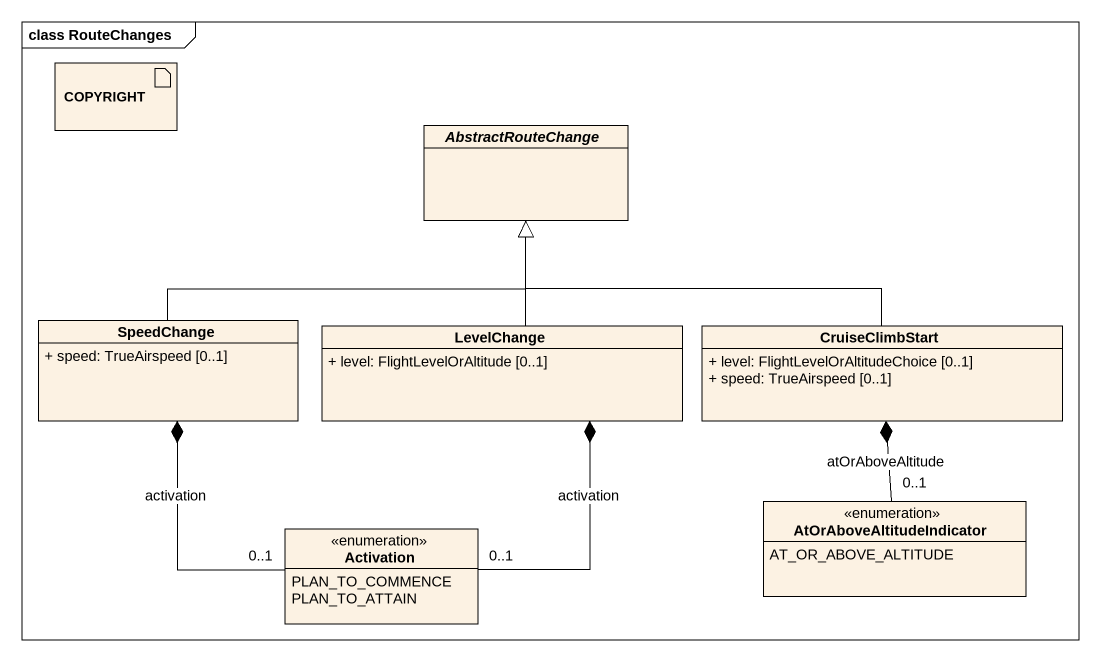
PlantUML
@startuml
mainframe class RouteChanges
allowmixing
hide circle
hide empty members
skinparam classAttributeIconSize 0
artifact COPYRIGHT #FCF2E3
abstract class AbstractRouteChange #FCF2E3
class SpeedChange #FCF2E3 {
  + speed: TrueAirspeed [0..1]
}
class LevelChange #FCF2E3 {
  + level: FlightLevelOrAltitude [0..1]
}
class CruiseClimbStart #FCF2E3 {
  + level: FlightLevelOrAltitudeChoice [0..1]
  + speed: TrueAirspeed [0..1]
}
enum AtOrAboveAltitudeIndicator #FCF2E3 {
  AT_OR_ABOVE_ALTITUDE
}
enum Activation #FCF2E3 {
  PLAN_TO_COMMENCE
  PLAN_TO_ATTAIN
}
SpeedChange -right-|> AbstractRouteChange
SpeedChange *-- "0..1" Activation : activation
LevelChange -up-|> AbstractRouteChange
LevelChange *-- "0..1" Activation : activation
CruiseClimbStart -left-|> AbstractRouteChange
CruiseClimbStart *-- "0..1" AtOrAboveAltitudeIndicator : atOrAboveAltitude
@enduml
